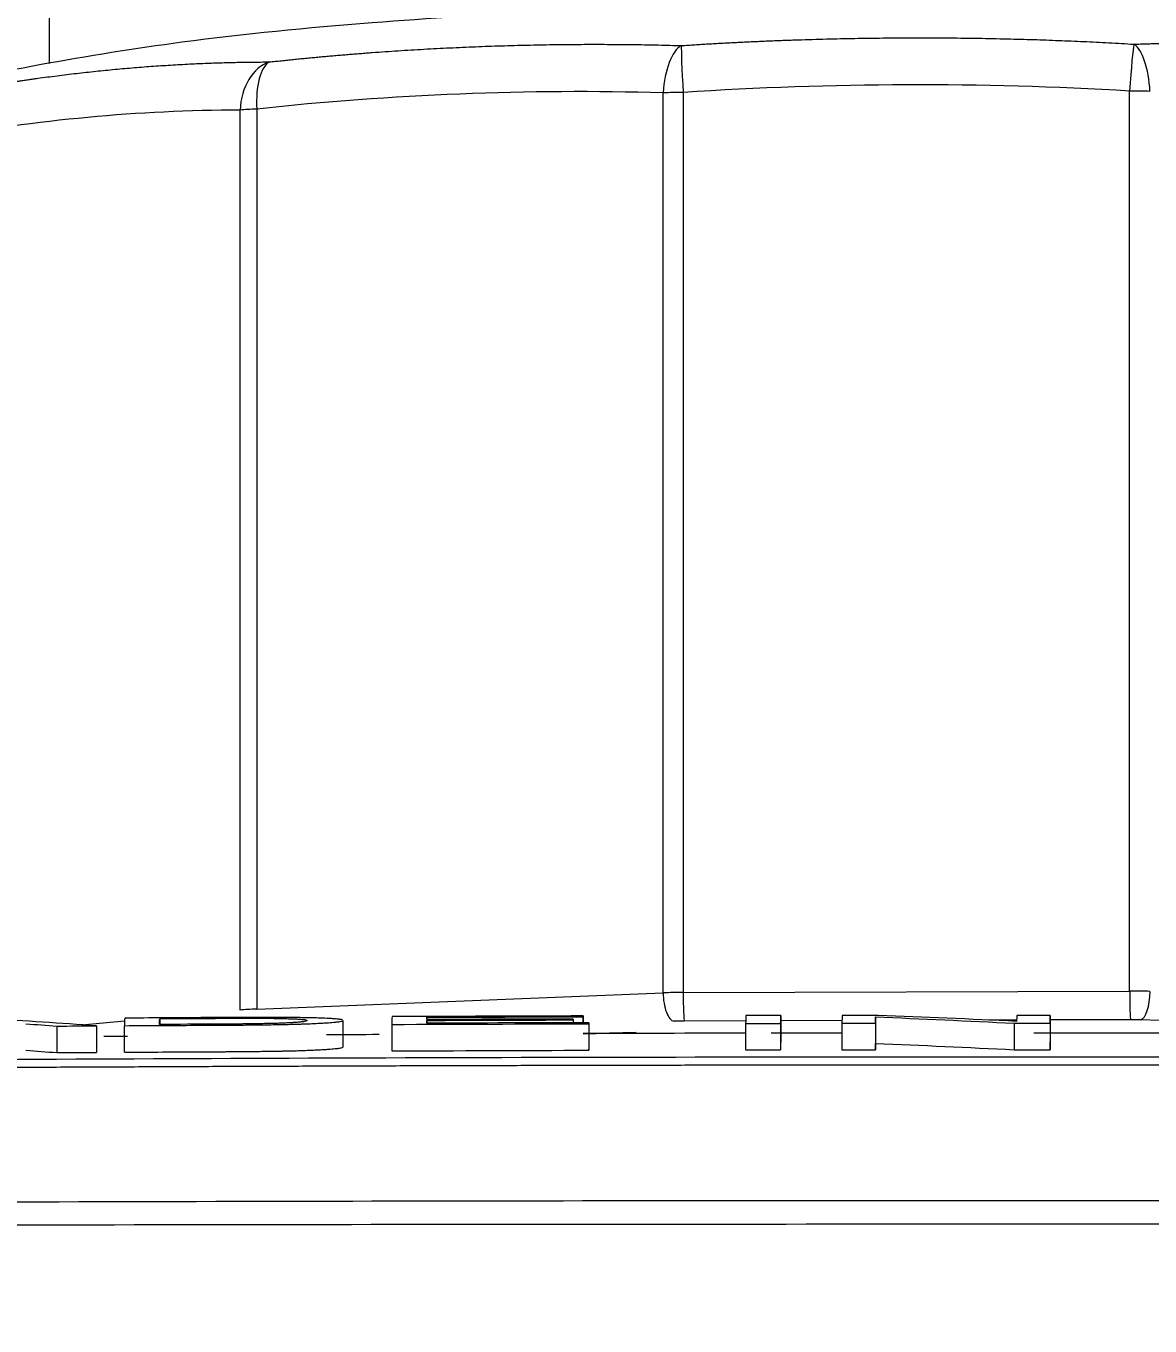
# Model space of a CAD drawing. Header units: millimetres. Extents: x 2433 to 4809, y -10272 to -6912.
# Drawn here: x 3167.34 to 3188.61, y -7997.85 to -7973.26 of the extents above; entities that cross this region are included whole.
import ezdxf

# ---------------------------------------------------------------- set-up
doc = ezdxf.new("R2010")
doc.units = ezdxf.units.MM
doc.layers.add('DIM', color=3, linetype='Continuous', lineweight=13)
doc.styles.add('ARIAL', font='arial.ttf')
doc.dimstyles.get("Standard").update_dxf_attribs({"dimtxt": 15, "dimasz": 15, "dimexe": 0.18, "dimexo": 0.0625, "dimgap": 4, "dimtad": 0, "dimtih": 1, "dimtoh": 1, "dimdec": 1, "dimdsep": 46, "dimtxsty": 'ARIAL', "dimcen": 0, "dimclrd": 3, "dimclre": 3, "dimclrt": 3, "dimadec": 0, "dimazin": 0, "dimtfac": 1, "dimtdec": 1, "dimtofl": 0, "dimtmove": 0, "dimatfit": 3, "dimfxl": 1, "dimtolj": 1, "dimtzin": 0, "dimarcsym": 0})

# ---------------------------------------------------------------- blocks, each defined once
blk = doc.blocks.new('*D46')
at = {"layer": 'Defpoints', "color": 0, "transparency": 16777216}
for p in [(3184.787, -7905.985), (3696.954, -9950.155), (3696.954, -9950.155)]:
    blk.add_point(p, dxfattribs=at)
at = {"layer": 'DIM', "color": 3, "lineweight": -2, "transparency": 16777216}
for p, q in [((3184.85, -7905.985), (3697.134, -7905.985)), ((3696.954, -7923.985), (3696.954, -8911.271)), ((3696.954, -9932.155), (3696.954, -8944.87)), ((3697.016, -9950.155), (3697.134, -9950.155))]:
    blk.add_line(p, q, dxfattribs=at)
at = {"layer": 'DIM', "color": 3, "transparency": 16777216}
for points in [[(3693.954, -7923.985), (3699.954, -7923.985), (3696.954, -7905.985)], [(3693.954, -9932.155), (3699.954, -9932.155), (3696.954, -9950.155)]]:
    blk.add_solid(points, dxfattribs=at)
at = {"layer": 'DIM', "color": 3, "transparency": 16777216, "insert": (3696.954, -8928.07), "char_height": 18, "attachment_point": 5, "style": 'ARIAL'}
blk.add_mtext('\\A1;(2280)', dxfattribs=at)

msp = doc.modelspace()

# ---------------------------------------------------------------- linework, layer by layer
at = {"linetype": 'Continuous', "lineweight": 18}
for p, q in [((3167.787, -7973.963), (3167.787, -7965.715)), ((3169.872, -7992.04), (3169.872, -7992.149)), ((3174.927, -7992.072), (3174.927, -7992.126)), ((3174.93, -7992.014), (3174.93, -7992.055)), ((3177.694, -7992.063), (3177.694, -7992.117)), ((3177.695, -7992.046), (3177.695, -7992.117)), ((3177.883, -7992.003), (3177.883, -7992.116)), ((3177.884, -7991.988), (3177.884, -7992.116)), ((3181.629, -7991.98), (3181.629, -7992.481)), ((3183.421, -7992.006), (3183.421, -7992.508)), ((3186.727, -7991.978), (3186.727, -7992.479)), ((3167.923, -7992.18), (3167.923, -7992.682)), ((3168.676, -7992.175), (3168.676, -7992.677)), ((3169.204, -7992.674), (3169.204, -7992.172)), ((3174.263, -7992.148), (3174.263, -7992.649)), ((3177.994, -7992.136), (3177.994, -7992.637)), ((3177.995, -7992.116), (3177.995, -7992.617)), ((3180.961, -7992.129), (3180.961, -7992.631)), ((3181.623, -7992.129), (3181.623, -7992.63)), ((3182.782, -7992.127), (3182.782, -7992.629)), ((3183.416, -7992.127), (3183.416, -7992.629)), ((3186.042, -7992.127), (3186.042, -7992.628)), ((3186.722, -7992.127), (3186.722, -7992.629))]:
    msp.add_line(p, q, dxfattribs=at)
at = {"linetype": 'Continuous', "lineweight": 13}
for p, q in [((3179.401, -7991.551), (3179.401, -7974.521)), ((3179.78, -7974.513), (3179.78, -7991.543)), ((3188.229, -7991.517), (3188.229, -7974.487)), ((3171.392, -7991.877), (3171.392, -7974.847)), ((3171.709, -7974.827), (3171.709, -7991.857)), ((3171.709, -7991.857), (3179.401, -7991.551)), ((3179.78, -7991.543), (3188.229, -7991.517)), ((3168.4, -7992.157), (3169.208, -7992.081)), ((3180.962, -7992.081), (3179.798, -7992.085)), ((3182.784, -7992.076), (3181.629, -7992.079)), ((3186.089, -7992.066), (3185.572, -7992.067)), ((3188.247, -7992.059), (3186.727, -7992.064)), ((3189.748, -7992.104), (3188.439, -7992.062))]:
    msp.add_line(p, q, dxfattribs=at)
at = {"linetype": 'Continuous', "lineweight": 18, "extrusion": (0, 0, -1)}
msp.add_arc((-3184.787, -7972.915), 26, 329.4281, 51.3197, dxfattribs=at)
at = {"linetype": 'Continuous', "lineweight": 13}
msp.add_arc((3184.787, -7972.915), 24.5, 131.5463, 203.9766, dxfattribs=at)
for centre, major_axis, ratio, start_param, end_param in [((3179.816, -7974.6), (0.029, 1), 0.418035, 0.239145, 1.503622), ((3179.816, -7974.6), (-0.066, 0.998), 0.029494, 0.216974, 1.481451), ((3188.264, -7974.574), (0.06, 0.998), 0.040461, 0.221369, 1.485846), ((3188.264, -7974.574), (-0.034, 0.999), 0.353405, 4.781984, 6.046461), ((3172.124, -7974.906), (0.001, -1), 0.732801, 3.38742, 4.651897), ((3172.124, -7974.906), (-0.108, 0.994), 0.407069, 0.1823, 1.446777), ((3179.816, -7974.6), (-1, 0), 0.087156, 4.747577, 5.140276), ((3188.264, -7974.574), (-1, 0), 0.087156, 4.354878, 4.747577), ((3172.124, -7974.906), (-1, 0), 0.087156, 5.140276, 5.532975), ((3179.816, -7991.63), (-1, 0), 0.087156, 4.747577, 5.140276), ((3179.608, -7991.591), (-0.02, 0.5), 0.41337, 1.474933, 3.04573), ((3179.798, -7991.587), (0.002, -0.5), 0.035047, 4.625069, 6.195865), ((3188.264, -7991.605), (-1, 0), 0.087156, 4.354878, 4.747577), ((3188.247, -7991.561), (0.002, -0.5), 0.035047, 4.625069, 6.195865), ((3188.439, -7991.564), (-0.016, -0.5), 0.348612, 0.093124, 1.66392), ((3172.124, -7991.936), (-1, 0), 0.087156, 5.140276, 5.532975), ((3179.816, -7992.129), (0.5, 0), 0.087156, 1.605984, 1.998683), ((3188.264, -7992.103), (0.5, 0), 0.087156, 1.213285, 1.605984)]:
    msp.add_ellipse(centre, major_axis=major_axis, ratio=ratio, start_param=start_param, end_param=end_param, dxfattribs=at)
at = {"linetype": 'Continuous', "lineweight": 18}
msp.add_ellipse((3184.787, -7993.967), major_axis=(-20, 0), ratio=0.087156, start_param=5.011864, end_param=5.06478, dxfattribs=at)
for points, knots in [([(3205.737, -7974.922), (3205.635, -7974.886), (3204.736, -7974.582), (3203.044, -7974.197), (3200.624, -7973.731), (3197.858, -7973.374), (3194.763, -7973.109), (3191.226, -7972.925), (3187.699, -7972.829), (3184.091, -7972.807), (3180.568, -7972.856), (3177.125, -7972.978), (3173.679, -7973.192), (3170.593, -7973.494), (3167.717, -7973.95), (3165.599, -7974.387), (3164.387, -7974.763), (3164.05, -7974.874)], [0, 0, 0, 0, 0.007267, 0.063999, 0.122625, 0.19141, 0.284019, 0.361251, 0.441573, 0.517676, 0.593093, 0.669703, 0.750451, 0.843607, 0.913436, 0.976116, 1, 1, 1, 1]), ([(3169.204, -7992.172), (3169.684, -7992.17), (3170.283, -7992.166), (3170.882, -7992.163), (3171.032, -7992.162), (3171.061, -7992.162), (3171.121, -7992.162), (3171.151, -7992.162), (3171.241, -7992.161), (3171.301, -7992.161), (3171.391, -7992.16), (3171.421, -7992.16), (3171.481, -7992.159), (3171.51, -7992.159), (3171.599, -7992.158), (3171.658, -7992.157), (3171.775, -7992.156), (3171.833, -7992.155), (3171.948, -7992.154), (3172.005, -7992.153), (3172.09, -7992.151), (3172.118, -7992.151), (3172.173, -7992.15), (3172.201, -7992.149), (3172.281, -7992.148), (3172.333, -7992.146), (3172.433, -7992.144), (3172.481, -7992.143), (3172.551, -7992.14), (3172.574, -7992.14), (3172.618, -7992.138), (3172.639, -7992.137), (3172.702, -7992.135), (3172.742, -7992.133), (3172.799, -7992.131), (3172.818, -7992.13), (3172.854, -7992.128), (3172.872, -7992.127), (3172.906, -7992.126), (3172.922, -7992.125), (3172.954, -7992.123), (3172.969, -7992.122), (3173.012, -7992.119), (3173.039, -7992.118), (3173.113, -7992.112), (3173.154, -7992.109), (3173.2, -7992.104), (3173.208, -7992.103), (3173.225, -7992.101), (3173.233, -7992.1), (3173.255, -7992.098), (3173.267, -7992.096), (3173.3, -7992.09), (3173.316, -7992.087), (3173.336, -7992.08), (3173.341, -7992.076), (3173.341, -7992.072), (3173.341, -7992.071), (3173.341, -7992.071)], [0, 0, 0, 0, 0.246707, 0.308384, 0.308384, 0.323803, 0.323803, 0.339223, 0.339223, 0.370061, 0.370061, 0.38548, 0.38548, 0.400899, 0.400899, 0.431738, 0.431738, 0.462576, 0.462576, 0.493415, 0.493415, 0.508834, 0.508834, 0.524253, 0.524253, 0.555092, 0.555092, 0.58593, 0.58593, 0.601349, 0.601349, 0.616768, 0.616768, 0.647607, 0.647607, 0.663026, 0.663026, 0.678445, 0.678445, 0.693865, 0.693865, 0.709284, 0.709284, 0.740122, 0.740122, 0.801799, 0.801799, 0.817218, 0.817218, 0.832637, 0.832637, 0.863476, 0.863476, 0.925153, 0.925153, 0.98683, 0.98683, 1, 1, 1, 1]), ([(3173.33, -7992.063), (3173.329, -7992.063), (3173.329, -7992.063), (3173.319, -7992.059), (3173.304, -7992.056), (3173.262, -7992.05), (3173.235, -7992.047), (3173.182, -7992.042), (3173.163, -7992.041), (3173.131, -7992.039), (3173.12, -7992.038), (3173.097, -7992.037), (3173.085, -7992.036), (3173.021, -7992.033), (3172.962, -7992.03), (3172.86, -7992.027), (3172.824, -7992.026), (3172.766, -7992.025), (3172.746, -7992.024), (3172.706, -7992.023), (3172.664, -7992.022), (3172.621, -7992.022), (3172.577, -7992.021), (3172.555, -7992.02), (3172.487, -7992.019), (3172.391, -7992.018), (3172.288, -7992.017), (3172.207, -7992.017), (3172.179, -7992.016), (3172.125, -7992.016), (3172.042, -7992.016), (3171.957, -7992.015), (3171.87, -7992.015), (3171.842, -7992.015), (3171.783, -7992.015), (3171.754, -7992.015), (3171.695, -7992.015), (3171.665, -7992.015), (3171.605, -7992.016), (3171.576, -7992.016), (3171.486, -7992.016), (3171.426, -7992.016), (3171.247, -7992.017), (3171.127, -7992.018), (3170.977, -7992.018), (3170.948, -7992.019), (3170.888, -7992.019), (3170.798, -7992.019), (3170.229, -7992.023), (3169.689, -7992.026), (3169.21, -7992.029)], [0, 0, 0, 0, 0.00362, 0.00362, 0.070045, 0.070045, 0.13647, 0.13647, 0.169683, 0.169683, 0.186289, 0.186289, 0.202896, 0.202896, 0.269321, 0.269321, 0.302534, 0.302534, 0.31914, 0.31914, 0.335746, 0.352353, 0.352353, 0.368959, 0.368959, 0.402172, 0.435384, 0.435384, 0.451991, 0.451991, 0.468597, 0.50181, 0.50181, 0.518416, 0.518416, 0.535022, 0.535022, 0.551629, 0.551629, 0.568235, 0.568235, 0.601448, 0.601448, 0.667873, 0.667873, 0.68448, 0.68448, 0.701086, 0.734299, 1, 1, 1, 1]), ([(3169.872, -7992.04), (3170.11, -7992.038), (3170.406, -7992.036), (3170.733, -7992.034), (3170.822, -7992.034), (3170.881, -7992.034), (3170.911, -7992.033), (3171, -7992.033), (3171.059, -7992.033), (3171.178, -7992.032), (3171.237, -7992.032), (3171.355, -7992.031), (3171.415, -7992.031), (3171.503, -7992.031), (3171.533, -7992.031), (3171.591, -7992.031), (3171.621, -7992.031), (3171.665, -7992.031), (3171.68, -7992.031), (3171.709, -7992.031), (3171.724, -7992.031), (3171.767, -7992.031), (3171.795, -7992.031), (3171.877, -7992.032), (3171.93, -7992.032), (3172.005, -7992.033), (3172.03, -7992.033), (3172.077, -7992.034), (3172.1, -7992.035), (3172.167, -7992.036), (3172.208, -7992.037), (3172.266, -7992.038), (3172.285, -7992.039), (3172.321, -7992.04), (3172.338, -7992.04), (3172.372, -7992.042), (3172.388, -7992.042), (3172.419, -7992.043), (3172.434, -7992.044), (3172.475, -7992.046), (3172.499, -7992.047), (3172.53, -7992.049), (3172.54, -7992.05), (3172.558, -7992.052), (3172.566, -7992.052), (3172.589, -7992.055), (3172.601, -7992.056), (3172.622, -7992.059), (3172.63, -7992.061), (3172.644, -7992.064), (3172.649, -7992.066), (3172.656, -7992.069), (3172.658, -7992.071), (3172.66, -7992.075), (3172.66, -7992.076), (3172.657, -7992.08), (3172.655, -7992.081), (3172.643, -7992.087), (3172.63, -7992.09), (3172.6, -7992.096), (3172.587, -7992.098), (3172.566, -7992.1), (3172.558, -7992.101), (3172.541, -7992.103), (3172.532, -7992.104), (3172.503, -7992.107), (3172.481, -7992.109), (3172.433, -7992.112), (3172.407, -7992.114), (3172.362, -7992.117), (3172.347, -7992.118), (3172.314, -7992.119), (3172.296, -7992.12), (3172.242, -7992.123), (3172.203, -7992.125), (3172.16, -7992.126)], [0, 0, 0, 0, 0.125, 0.15625, 0.171875, 0.171875, 0.1875, 0.1875, 0.21875, 0.21875, 0.25, 0.25, 0.28125, 0.28125, 0.296875, 0.296875, 0.3125, 0.3125, 0.320313, 0.320313, 0.328125, 0.328125, 0.34375, 0.34375, 0.375, 0.375, 0.390625, 0.390625, 0.40625, 0.40625, 0.4375, 0.4375, 0.453125, 0.453125, 0.46875, 0.46875, 0.484375, 0.484375, 0.5, 0.5, 0.53125, 0.53125, 0.546875, 0.546875, 0.5625, 0.5625, 0.59375, 0.59375, 0.625, 0.625, 0.65625, 0.65625, 0.6875, 0.6875, 0.71875, 0.71875, 0.75, 0.75, 0.8125, 0.8125, 0.84375, 0.84375, 0.859375, 0.859375, 0.875, 0.875, 0.90625, 0.90625, 0.9375, 0.9375, 0.953125, 0.953125, 0.96875, 0.96875, 1, 1, 1, 1]), ([(3172.16, -7992.126), (3172.121, -7992.128), (3172.079, -7992.129), (3172.012, -7992.131), (3171.989, -7992.131), (3171.942, -7992.132), (3171.917, -7992.133), (3171.844, -7992.134), (3171.794, -7992.135), (3171.717, -7992.137), (3171.691, -7992.137), (3171.639, -7992.138), (3171.612, -7992.138), (3171.559, -7992.139), (3171.532, -7992.139), (3171.478, -7992.14), (3171.451, -7992.14), (3171.37, -7992.141), (3171.316, -7992.141), (3171.207, -7992.142), (3171.153, -7992.142), (3171.044, -7992.143), (3170.989, -7992.143), (3170.934, -7992.144)], [0, 0, 0, 0, 0.125, 0.125, 0.1875, 0.1875, 0.25, 0.25, 0.375, 0.375, 0.4375, 0.4375, 0.5, 0.5, 0.5625, 0.5625, 0.625, 0.625, 0.75, 0.75, 0.875, 0.875, 1, 1, 1, 1]), ([(3169.204, -7992.674), (3169.684, -7992.671), (3170.283, -7992.668), (3170.883, -7992.665), (3171.032, -7992.664), (3171.062, -7992.664), (3171.122, -7992.664), (3171.152, -7992.663), (3171.242, -7992.663), (3171.302, -7992.662), (3171.392, -7992.662), (3171.422, -7992.661), (3171.482, -7992.661), (3171.511, -7992.661), (3171.6, -7992.66), (3171.659, -7992.659), (3171.776, -7992.658), (3171.835, -7992.657), (3171.95, -7992.655), (3172.007, -7992.655), (3172.091, -7992.653), (3172.119, -7992.653), (3172.175, -7992.652), (3172.202, -7992.651), (3172.282, -7992.649), (3172.334, -7992.648), (3172.434, -7992.646), (3172.483, -7992.644), (3172.552, -7992.642), (3172.575, -7992.641), (3172.619, -7992.64), (3172.641, -7992.639), (3172.704, -7992.637), (3172.743, -7992.635), (3172.8, -7992.632), (3172.819, -7992.632), (3172.855, -7992.63), (3172.873, -7992.629), (3172.907, -7992.627), (3172.923, -7992.626), (3172.955, -7992.625), (3172.97, -7992.624), (3173.013, -7992.621), (3173.04, -7992.619), (3173.114, -7992.614), (3173.155, -7992.61), (3173.2, -7992.606), (3173.209, -7992.605), (3173.225, -7992.603), (3173.233, -7992.602), (3173.255, -7992.599), (3173.268, -7992.597), (3173.301, -7992.592), (3173.316, -7992.588), (3173.336, -7992.581), (3173.341, -7992.578), (3173.341, -7992.573), (3173.341, -7992.573), (3173.341, -7992.572)], [0, 0, 0, 0, 0.246829, 0.308537, 0.308537, 0.323964, 0.323964, 0.339391, 0.339391, 0.370244, 0.370244, 0.385671, 0.385671, 0.401098, 0.401098, 0.431952, 0.431952, 0.462805, 0.462805, 0.493659, 0.493659, 0.509086, 0.509086, 0.524513, 0.524513, 0.555366, 0.555366, 0.58622, 0.58622, 0.601647, 0.601647, 0.617074, 0.617074, 0.647927, 0.647927, 0.663354, 0.663354, 0.678781, 0.678781, 0.694208, 0.694208, 0.709635, 0.709635, 0.740488, 0.740488, 0.802196, 0.802196, 0.817623, 0.817623, 0.833049, 0.833049, 0.863903, 0.863903, 0.925611, 0.925611, 0.987318, 0.987318, 1, 1, 1, 1])]:
    msp.add_open_spline(points, degree=3, knots=knots, dxfattribs=at)
at = {"linetype": 'Continuous', "lineweight": 13}
for points, knots in [([(3171.944, -7973.936), (3171.983, -7973.932), (3172.059, -7973.924), (3172.174, -7973.912), (3172.289, -7973.9), (3172.404, -7973.888), (3172.519, -7973.876), (3172.634, -7973.865), (3172.749, -7973.854), (3172.864, -7973.843), (3172.978, -7973.833), (3173.093, -7973.823), (3173.208, -7973.813), (3173.322, -7973.803), (3173.437, -7973.793), (3173.552, -7973.784), (3173.666, -7973.775), (3173.781, -7973.766), (3174.02, -7973.748), (3174.384, -7973.723), (3174.872, -7973.693), (3175.36, -7973.668), (3175.848, -7973.646), (3176.336, -7973.629), (3176.823, -7973.616), (3177.311, -7973.607), (3177.708, -7973.603), (3178.015, -7973.602), (3178.231, -7973.602), (3178.447, -7973.603), (3178.663, -7973.604), (3178.879, -7973.607), (3179.096, -7973.61), (3179.312, -7973.615), (3179.528, -7973.62), (3179.673, -7973.624), (3179.745, -7973.626)], [0, 0, 0, 0, 0.014755, 0.0295, 0.044234, 0.058958, 0.073674, 0.088383, 0.103085, 0.117782, 0.132474, 0.147163, 0.161849, 0.176534, 0.191218, 0.205903, 0.22059, 0.235279, 0.249971, 0.312524, 0.374981, 0.437426, 0.499941, 0.562466, 0.624924, 0.687398, 0.749971, 0.777727, 0.805473, 0.833216, 0.860964, 0.888723, 0.916499, 0.9443, 0.972131, 1, 1, 1, 1]), ([(3179.745, -7973.626), (3179.787, -7973.623), (3179.871, -7973.618), (3179.998, -7973.61), (3180.124, -7973.602), (3180.25, -7973.594), (3180.376, -7973.587), (3180.502, -7973.58), (3180.628, -7973.573), (3180.754, -7973.567), (3180.879, -7973.56), (3181.005, -7973.554), (3181.131, -7973.549), (3181.257, -7973.543), (3181.383, -7973.538), (3181.509, -7973.532), (3181.634, -7973.528), (3181.76, -7973.523), (3182.023, -7973.514), (3182.422, -7973.502), (3182.958, -7973.49), (3183.494, -7973.482), (3184.03, -7973.478), (3184.565, -7973.478), (3185.101, -7973.483), (3185.637, -7973.492), (3186.073, -7973.502), (3186.41, -7973.512), (3186.648, -7973.52), (3186.886, -7973.529), (3187.123, -7973.539), (3187.361, -7973.549), (3187.599, -7973.56), (3187.837, -7973.573), (3188.075, -7973.586), (3188.234, -7973.595), (3188.313, -7973.6)], [0, 0, 0, 0, 0.014757, 0.029503, 0.044239, 0.058965, 0.073683, 0.088393, 0.103097, 0.117796, 0.13249, 0.14718, 0.161868, 0.176555, 0.191241, 0.205928, 0.220616, 0.235306, 0.250001, 0.31256, 0.375025, 0.437477, 0.5, 0.562519, 0.624969, 0.687435, 0.749999, 0.777751, 0.805494, 0.833234, 0.860978, 0.888734, 0.916507, 0.944305, 0.972134, 1, 1, 1, 1]), ([(3188.313, -7973.6), (3188.353, -7973.599), (3188.432, -7973.596), (3188.55, -7973.592), (3188.668, -7973.588), (3188.786, -7973.585), (3188.904, -7973.582), (3189.022, -7973.579), (3189.14, -7973.577), (3189.258, -7973.574), (3189.375, -7973.572), (3189.493, -7973.57), (3189.611, -7973.569), (3189.729, -7973.567), (3189.847, -7973.566), (3189.965, -7973.565), (3190.083, -7973.565), (3190.2, -7973.564), (3190.446, -7973.564), (3190.82, -7973.565), (3191.322, -7973.571), (3191.824, -7973.581), (3192.327, -7973.596), (3192.829, -7973.614), (3193.331, -7973.637), (3193.834, -7973.663), (3194.243, -7973.689), (3194.559, -7973.71), (3194.782, -7973.726), (3195.005, -7973.743), (3195.228, -7973.76), (3195.451, -7973.779), (3195.674, -7973.798), (3195.898, -7973.818), (3196.121, -7973.839), (3196.271, -7973.854), (3196.345, -7973.861)], [0, 0, 0, 0, 0.014759, 0.029506, 0.044243, 0.05897, 0.07369, 0.088402, 0.103107, 0.117807, 0.132503, 0.147195, 0.161885, 0.176573, 0.191261, 0.20595, 0.22064, 0.235333, 0.250029, 0.312597, 0.37507, 0.43753, 0.500059, 0.56257, 0.625013, 0.687472, 0.750029, 0.777777, 0.805516, 0.833253, 0.860994, 0.888747, 0.916517, 0.944311, 0.972137, 1, 1, 1, 1]), ([(3166.099, -7974.483), (3166.128, -7974.478), (3166.185, -7974.467), (3166.272, -7974.451), (3166.358, -7974.436), (3166.444, -7974.421), (3166.531, -7974.406), (3166.617, -7974.391), (3166.703, -7974.376), (3166.789, -7974.362), (3166.875, -7974.348), (3166.961, -7974.334), (3167.047, -7974.321), (3167.134, -7974.308), (3167.22, -7974.295), (3167.306, -7974.282), (3167.392, -7974.269), (3167.478, -7974.257), (3167.657, -7974.232), (3167.93, -7974.196), (3168.296, -7974.151), (3168.662, -7974.111), (3169.027, -7974.074), (3169.393, -7974.042), (3169.758, -7974.014), (3170.123, -7973.991), (3170.42, -7973.975), (3170.65, -7973.964), (3170.812, -7973.958), (3170.974, -7973.952), (3171.135, -7973.947), (3171.297, -7973.943), (3171.459, -7973.94), (3171.62, -7973.938), (3171.782, -7973.937), (3171.89, -7973.936), (3171.944, -7973.936)], [0, 0, 0, 0, 0.014755, 0.0295, 0.044234, 0.058958, 0.073674, 0.088383, 0.103085, 0.117782, 0.132474, 0.147163, 0.161849, 0.176534, 0.191218, 0.205903, 0.22059, 0.235279, 0.249971, 0.312524, 0.374981, 0.437426, 0.499941, 0.562466, 0.624924, 0.687398, 0.749971, 0.777727, 0.805473, 0.833216, 0.860964, 0.888723, 0.916499, 0.9443, 0.972131, 1, 1, 1, 1]), ([(3188.229, -7974.487), (3186.822, -7974.403), (3185.414, -7974.365), (3182.595, -7974.374), (3181.187, -7974.42), (3179.78, -7974.513)], [0, 0, 0, 0, 0.5, 0.5, 1, 1, 1, 1]), ([(3179.401, -7974.521), (3178.12, -7974.483), (3176.837, -7974.492), (3174.271, -7974.594), (3172.99, -7974.687), (3171.709, -7974.827)], [0, 0, 0, 0, 0.5, 0.5, 1, 1, 1, 1]), ([(3171.392, -7974.847), (3170.433, -7974.848), (3169.472, -7974.896), (3167.549, -7975.075), (3166.588, -7975.207), (3165.629, -7975.386)], [0, 0, 0, 0, 0.5, 0.5, 1, 1, 1, 1]), ([(3102.238, -7993.779), (3102.312, -7993.777), (3102.425, -7993.774), (3102.601, -7993.77), (3102.791, -7993.765), (3103.053, -7993.759), (3103.386, -7993.751), (3103.79, -7993.741), (3104.266, -7993.73), (3104.813, -7993.717), (3105.432, -7993.702), (3106.123, -7993.686), (3106.885, -7993.668), (3107.719, -7993.649), (3108.624, -7993.628), (3109.602, -7993.606), (3110.65, -7993.583), (3111.77, -7993.558), (3112.962, -7993.533), (3115.086, -7993.488), (3118.118, -7993.426), (3122.034, -7993.35), (3125.952, -7993.279), (3129.872, -7993.213), (3133.792, -7993.151), (3140.345, -7993.055), (3149.518, -7992.942), (3161.299, -7992.838), (3173.042, -7992.775), (3184.767, -7992.754), (3196.493, -7992.773), (3208.242, -7992.833), (3220.011, -7992.935), (3229.825, -7993.054), (3237.677, -7993.17), (3243.559, -7993.267), (3249.433, -7993.374), (3253.936, -7993.463), (3257.024, -7993.528), (3258.65, -7993.563), (3260.133, -7993.596), (3261.471, -7993.626), (3262.666, -7993.653), (3263.717, -7993.678), (3264.623, -7993.699), (3265.386, -7993.717), (3266.005, -7993.732), (3266.48, -7993.743), (3266.812, -7993.751), (3267.032, -7993.756), (3267.19, -7993.76), (3267.333, -7993.764), (3267.476, -7993.768), (3267.619, -7993.771), (3267.762, -7993.775), (3267.906, -7993.779), (3268.05, -7993.783), (3268.194, -7993.787), (3268.339, -7993.791), (3268.437, -7993.794), (3268.487, -7993.795), (3268.489, -7993.795)], [0, 0, 0, 0, 0.001332, 0.002045, 0.00319, 0.004766, 0.006772, 0.009208, 0.012076, 0.015375, 0.019105, 0.023267, 0.02786, 0.032884, 0.038339, 0.044225, 0.050542, 0.05729, 0.064469, 0.072078, 0.095656, 0.119236, 0.142818, 0.166403, 0.189991, 0.213583, 0.28466, 0.355479, 0.426048, 0.496377, 0.566846, 0.637448, 0.708189, 0.779079, 0.814498, 0.849883, 0.885236, 0.920558, 0.931219, 0.941015, 0.949944, 0.958007, 0.965203, 0.971533, 0.976996, 0.981592, 0.98532, 0.988184, 0.990182, 0.991313, 0.992172, 0.993032, 0.993894, 0.994757, 0.995622, 0.996488, 0.997355, 0.998224, 0.999094, 0.999965, 1, 1, 1, 1]), ([(3278.84, -7994.311), (3278.711, -7994.305), (3278.452, -7994.293), (3278.064, -7994.275), (3277.679, -7994.257), (3277.296, -7994.24), (3276.915, -7994.223), (3276.536, -7994.207), (3275.847, -7994.177), (3274.932, -7994.14), (3273.875, -7994.098), (3273.071, -7994.068), (3272.519, -7994.049), (3272.159, -7994.036), (3271.908, -7994.027), (3271.683, -7994.02), (3271.458, -7994.012), (3271.233, -7994.005), (3271.008, -7993.997), (3270.784, -7993.99), (3270.56, -7993.983), (3270.337, -7993.976), (3270.113, -7993.969), (3269.89, -7993.962), (3269.667, -7993.955), (3269.444, -7993.949), (3269.222, -7993.942), (3268.999, -7993.936), (3268.565, -7993.924), (3267.925, -7993.906), (3267.078, -7993.886), (3266.246, -7993.866), (3265.133, -7993.84), (3263.742, -7993.808), (3262.063, -7993.771), (3260.524, -7993.737), (3259.125, -7993.708), (3257.865, -7993.681), (3256.606, -7993.655), (3255.338, -7993.629), (3253.492, -7993.592), (3250.499, -7993.534), (3245.795, -7993.448), (3239.38, -7993.341), (3231.513, -7993.226), (3222.705, -7993.118), (3213.468, -7993.03), (3204.056, -7992.966), (3194.467, -7992.926), (3187.819, -7992.918), (3184.169, -7992.918), (3183.579, -7992.919), (3182.988, -7992.919), (3182.397, -7992.919), (3181.806, -7992.92), (3181.215, -7992.92), (3180.625, -7992.921), (3180.034, -7992.922), (3179.443, -7992.923), (3178.852, -7992.924), (3178.261, -7992.925), (3177.67, -7992.926), (3177.079, -7992.928), (3176.488, -7992.929), (3175.897, -7992.93), (3175.306, -7992.932), (3174.715, -7992.934), (3174.124, -7992.936), (3173.533, -7992.938), (3172.943, -7992.94), (3172.352, -7992.942), (3171.761, -7992.944), (3171.17, -7992.946), (3170.579, -7992.949), (3169.988, -7992.951), (3169.398, -7992.954), (3168.807, -7992.957), (3168.216, -7992.959), (3167.625, -7992.962), (3167.035, -7992.965), (3166.444, -7992.968), (3165.853, -7992.972), (3165.262, -7992.975), (3164.672, -7992.978), (3164.081, -7992.982), (3163.49, -7992.986), (3162.9, -7992.989), (3162.309, -7992.993), (3161.718, -7992.997), (3161.128, -7993.001), (3160.537, -7993.005), (3159.946, -7993.01), (3159.356, -7993.014), (3158.765, -7993.018), (3158.175, -7993.023), (3157.584, -7993.028), (3156.993, -7993.032), (3156.403, -7993.037), (3155.812, -7993.042), (3155.222, -7993.047), (3154.631, -7993.052), (3154.041, -7993.058), (3153.45, -7993.063), (3152.859, -7993.068), (3152.269, -7993.074), (3151.678, -7993.08), (3151.088, -7993.085), (3150.497, -7993.091), (3149.907, -7993.097), (3149.316, -7993.103), (3148.726, -7993.109), (3148.135, -7993.115), (3147.545, -7993.122), (3146.954, -7993.128), (3146.364, -7993.135), (3145.773, -7993.141), (3145.183, -7993.148), (3144.592, -7993.155), (3144.002, -7993.162), (3143.411, -7993.169), (3142.821, -7993.176), (3142.23, -7993.183), (3141.64, -7993.191), (3141.049, -7993.198), (3140.459, -7993.206), (3139.868, -7993.213), (3139.278, -7993.221), (3138.687, -7993.229), (3138.097, -7993.237), (3137.506, -7993.245), (3136.916, -7993.253), (3136.326, -7993.261), (3135.735, -7993.27), (3135.145, -7993.278), (3134.554, -7993.287), (3133.964, -7993.295), (3133.373, -7993.304), (3132.783, -7993.313), (3132.193, -7993.322), (3131.602, -7993.331), (3131.012, -7993.34), (3130.422, -7993.349), (3129.831, -7993.359), (3129.241, -7993.368), (3128.651, -7993.378), (3128.06, -7993.387), (3127.47, -7993.397), (3126.88, -7993.407), (3126.29, -7993.417), (3125.7, -7993.427), (3125.109, -7993.437), (3124.519, -7993.447), (3123.929, -7993.458), (3123.339, -7993.468), (3122.749, -7993.479), (3122.159, -7993.489), (3121.569, -7993.5), (3120.979, -7993.511), (3120.389, -7993.522), (3119.799, -7993.533), (3119.209, -7993.544), (3118.619, -7993.555), (3118.029, -7993.567), (3117.439, -7993.578), (3116.849, -7993.59), (3116.259, -7993.601), (3115.67, -7993.613), (3115.08, -7993.625), (3114.49, -7993.637), (3113.9, -7993.649), (3113.31, -7993.661), (3112.721, -7993.673), (3112.131, -7993.685), (3111.541, -7993.698), (3110.952, -7993.71), (3110.362, -7993.723), (3109.773, -7993.736), (3109.183, -7993.748), (3108.593, -7993.761), (3108.004, -7993.774), (3107.414, -7993.787), (3106.825, -7993.801), (3106.235, -7993.814), (3105.646, -7993.827), (3105.057, -7993.841), (3104.468, -7993.854), (3103.879, -7993.868), (3103.29, -7993.882), (3102.71, -7993.895), (3102.146, -7993.909), (3101.599, -7993.922), (3101.061, -7993.937), (3100.523, -7993.951), (3099.984, -7993.967), (3099.444, -7993.983), (3098.902, -7994), (3098.359, -7994.017), (3097.814, -7994.036), (3097.269, -7994.054), (3096.723, -7994.074), (3096.176, -7994.094), (3095.629, -7994.115), (3095.082, -7994.137), (3094.533, -7994.159), (3093.983, -7994.181), (3093.432, -7994.205), (3092.881, -7994.229), (3092.328, -7994.253), (3091.775, -7994.278), (3091.221, -7994.304), (3090.851, -7994.321), (3090.667, -7994.33)], [0, 0, 0, 0, 0.002075, 0.004138, 0.006191, 0.008234, 0.010265, 0.012285, 0.014295, 0.021282, 0.026906, 0.031182, 0.034123, 0.035734, 0.036934, 0.038133, 0.039331, 0.040527, 0.041722, 0.042916, 0.044109, 0.0453, 0.04649, 0.047678, 0.048865, 0.050051, 0.051235, 0.052418, 0.053599, 0.058178, 0.06263, 0.067121, 0.071464, 0.080395, 0.089328, 0.098262, 0.104962, 0.111662, 0.118361, 0.12506, 0.131886, 0.147806, 0.172816, 0.206909, 0.250083, 0.298211, 0.347252, 0.397214, 0.448106, 0.499939, 0.503075, 0.50621, 0.509346, 0.512481, 0.515617, 0.518753, 0.521889, 0.525026, 0.528162, 0.531298, 0.534435, 0.537571, 0.540708, 0.543844, 0.546981, 0.550118, 0.553254, 0.55639, 0.559527, 0.562663, 0.565799, 0.568935, 0.572072, 0.575208, 0.578344, 0.58148, 0.584616, 0.587751, 0.590887, 0.594023, 0.597159, 0.600295, 0.60343, 0.606566, 0.609702, 0.612837, 0.615973, 0.619109, 0.622244, 0.62538, 0.628516, 0.631651, 0.634787, 0.637923, 0.641058, 0.644194, 0.647329, 0.650465, 0.653601, 0.656736, 0.659872, 0.663008, 0.666143, 0.669279, 0.672415, 0.675551, 0.678686, 0.681822, 0.684958, 0.688094, 0.69123, 0.694366, 0.697502, 0.700638, 0.703774, 0.70691, 0.710046, 0.713183, 0.716319, 0.719455, 0.722592, 0.725728, 0.728865, 0.732001, 0.735138, 0.738275, 0.741411, 0.744548, 0.747685, 0.750822, 0.753959, 0.757096, 0.760233, 0.763371, 0.766508, 0.769645, 0.772782, 0.775919, 0.779056, 0.782193, 0.785331, 0.788468, 0.791605, 0.794742, 0.797879, 0.801016, 0.804154, 0.807291, 0.810428, 0.813565, 0.816702, 0.819839, 0.822977, 0.826114, 0.829251, 0.832388, 0.835525, 0.838662, 0.841799, 0.844936, 0.848073, 0.85121, 0.854347, 0.857484, 0.860621, 0.863758, 0.866895, 0.870032, 0.873168, 0.876305, 0.879442, 0.882579, 0.885716, 0.888853, 0.891989, 0.895126, 0.898263, 0.9014, 0.904538, 0.907675, 0.910812, 0.913948, 0.917084, 0.92022, 0.923354, 0.926487, 0.929624, 0.932769, 0.935889, 0.938885, 0.94177, 0.944623, 0.947485, 0.950355, 0.953234, 0.95612, 0.959013, 0.961913, 0.96482, 0.967728, 0.970638, 0.973551, 0.97647, 0.979394, 0.982324, 0.985259, 0.988198, 0.991142, 0.994091, 0.997043, 1, 1, 1, 1]), ([(3280.647, -7996.243), (3280.546, -7996.24), (3280.343, -7996.234), (3280.04, -7996.226), (3279.739, -7996.217), (3279.438, -7996.209), (3279.138, -7996.201), (3278.839, -7996.193), (3278.541, -7996.186), (3278.244, -7996.179), (3277.949, -7996.172), (3277.501, -7996.161), (3276.904, -7996.148), (3276.261, -7996.136), (3275.739, -7996.126), (3275.346, -7996.12), (3274.99, -7996.114), (3274.694, -7996.11), (3274.434, -7996.106), (3274.184, -7996.103), (3273.957, -7996.1), (3273.762, -7996.097), (3273.613, -7996.095), (3273.463, -7996.093), (3273.314, -7996.091), (3273.177, -7996.089), (3273.049, -7996.088), (3272.925, -7996.086), (3272.787, -7996.084), (3272.635, -7996.082), (3272.469, -7996.08), (3272.288, -7996.078), (3272.094, -7996.075), (3271.887, -7996.073), (3271.601, -7996.069), (3271.242, -7996.064), (3270.815, -7996.059), (3270.387, -7996.053), (3269.96, -7996.048), (3269.532, -7996.042), (3269.105, -7996.037), (3268.737, -7996.032), (3268.329, -7996.027), (3267.78, -7996.02), (3266.932, -7996.009), (3265.785, -7995.994), (3264.338, -7995.976), (3262.721, -7995.956), (3261.07, -7995.937), (3259.519, -7995.918), (3258.076, -7995.902), (3255.108, -7995.868), (3250.609, -7995.82), (3244.574, -7995.761), (3238.628, -7995.708), (3230.57, -7995.644), (3220.452, -7995.579), (3208.33, -7995.523), (3196.461, -7995.491), (3184.766, -7995.482), (3173.072, -7995.493), (3161.204, -7995.528), (3149.067, -7995.586), (3138.891, -7995.654), (3130.763, -7995.72), (3124.771, -7995.774), (3118.774, -7995.834), (3114.526, -7995.881), (3112.027, -7995.909), (3111.279, -7995.918), (3110.53, -7995.927), (3109.782, -7995.936), (3109.033, -7995.944), (3108.285, -7995.953), (3107.536, -7995.963), (3106.787, -7995.972), (3106.039, -7995.981), (3105.29, -7995.99), (3104.542, -7996), (3103.793, -7996.009), (3103.045, -7996.019), (3102.297, -7996.028), (3101.548, -7996.038), (3100.985, -7996.046), (3100.605, -7996.051), (3100.408, -7996.053), (3100.208, -7996.056), (3100.005, -7996.059), (3099.799, -7996.061), (3099.59, -7996.064), (3099.378, -7996.067), (3099.163, -7996.07), (3098.945, -7996.072), (3098.724, -7996.075), (3098.499, -7996.078), (3098.272, -7996.081), (3098.041, -7996.084), (3097.751, -7996.088), (3097.41, -7996.093), (3097.026, -7996.098), (3096.663, -7996.103), (3096.379, -7996.106), (3096.165, -7996.109), (3096.016, -7996.111), (3095.867, -7996.113), (3095.718, -7996.115), (3095.589, -7996.117), (3095.482, -7996.118), (3095.396, -7996.119), (3095.311, -7996.12), (3095.227, -7996.121), (3095.144, -7996.123), (3095.062, -7996.124), (3094.981, -7996.125), (3094.901, -7996.126), (3094.797, -7996.127), (3094.664, -7996.129), (3094.5, -7996.132), (3094.327, -7996.135), (3094.144, -7996.138), (3093.952, -7996.141), (3093.751, -7996.144), (3093.541, -7996.148), (3093.149, -7996.155), (3092.576, -7996.167), (3091.913, -7996.181), (3091.333, -7996.195), (3090.839, -7996.207), (3090.341, -7996.22), (3089.84, -7996.234), (3089.337, -7996.248), (3089, -7996.258), (3088.831, -7996.263)], [0, 0, 0, 0, 0.001586, 0.003167, 0.004742, 0.006312, 0.007877, 0.009437, 0.010991, 0.012539, 0.014082, 0.01562, 0.019544, 0.02343, 0.025672, 0.02772, 0.029577, 0.031241, 0.032358, 0.033662, 0.035152, 0.035935, 0.036718, 0.037501, 0.038284, 0.039066, 0.039644, 0.040295, 0.041018, 0.041815, 0.042684, 0.043626, 0.044641, 0.045728, 0.046889, 0.049124, 0.051359, 0.053593, 0.055826, 0.058059, 0.060291, 0.062522, 0.063823, 0.066687, 0.071114, 0.077103, 0.084656, 0.093771, 0.10242, 0.11051, 0.118041, 0.125015, 0.156965, 0.188438, 0.219435, 0.249957, 0.314435, 0.377574, 0.439382, 0.499866, 0.56026, 0.622062, 0.685281, 0.749922, 0.781135, 0.812378, 0.843651, 0.874957, 0.878863, 0.88277, 0.886676, 0.890583, 0.89449, 0.898396, 0.902303, 0.90621, 0.910118, 0.914025, 0.917932, 0.92184, 0.925747, 0.929655, 0.933562, 0.93747, 0.938482, 0.93951, 0.940554, 0.941614, 0.94269, 0.943783, 0.944891, 0.946016, 0.947157, 0.948314, 0.949487, 0.950676, 0.951881, 0.953102, 0.955228, 0.95724, 0.959137, 0.960921, 0.961705, 0.962488, 0.96327, 0.964051, 0.964832, 0.965287, 0.965737, 0.966181, 0.966621, 0.967055, 0.967484, 0.967908, 0.968327, 0.968741, 0.969549, 0.970404, 0.971309, 0.972261, 0.973262, 0.974312, 0.975409, 0.976556, 0.980442, 0.98437, 0.986936, 0.989518, 0.992115, 0.994728, 0.997356, 1, 1, 1, 1]), ([(3089.08, -7996.394), (3090.074, -7996.379), (3091.068, -7996.37), (3093.056, -7996.352), (3094.05, -7996.342), (3097.033, -7996.315), (3099.022, -7996.298), (3104.99, -7996.247), (3108.97, -7996.216), (3120.914, -7996.129), (3128.882, -7996.081), (3144.829, -7996.003), (3152.807, -7995.974), (3168.764, -7995.935), (3176.743, -7995.925), (3192.704, -7995.923), (3200.687, -7995.932), (3216.646, -7995.968), (3224.622, -7995.995), (3240.568, -7996.07), (3248.539, -7996.116), (3260.488, -7996.201), (3264.469, -7996.231), (3270.439, -7996.28), (3272.429, -7996.298), (3275.412, -7996.324), (3276.407, -7996.333), (3278.395, -7996.351), (3279.389, -7996.36), (3280.383, -7996.374)], [0, 0, 0, 0, 0.015625, 0.015625, 0.03125, 0.03125, 0.0625, 0.0625, 0.125, 0.125, 0.25, 0.25, 0.375, 0.375, 0.5, 0.5, 0.625, 0.625, 0.75, 0.75, 0.875, 0.875, 0.9375, 0.9375, 0.96875, 0.96875, 0.984375, 0.984375, 1, 1, 1, 1])]:
    msp.add_open_spline(points, degree=3, knots=knots, dxfattribs=at)
at = {"linetype": 'Continuous', "lineweight": 18}
for points, degree in [([(3168.676, -7992.175), (3167.997, -7992.125), (3167.317, -7992.082), (3166.637, -7992.047)], 3), ([(3169.21, -7992.029), (3169.208, -7992.07), (3169.206, -7992.117), (3169.204, -7992.172)], 3), ([(3169.868, -7992.149), (3169.869, -7992.108), (3169.871, -7992.072), (3169.872, -7992.04)], 3), ([(3173.341, -7992.572), (3173.341, -7992.321), (3173.341, -7992.071)], 2), ([(3174.269, -7992.001), (3174.267, -7992.043), (3174.265, -7992.092), (3174.263, -7992.148)], 3), ([(3177.884, -7991.988), (3176.679, -7991.992), (3175.474, -7991.996), (3174.269, -7992.001)], 3), ([(3174.925, -7992.126), (3174.926, -7992.107), (3174.927, -7992.089), (3174.927, -7992.072)], 3), ([(3174.927, -7992.072), (3175.849, -7992.069), (3176.772, -7992.066), (3177.694, -7992.063)], 3), ([(3174.928, -7992.055), (3174.928, -7992.041), (3174.929, -7992.027), (3174.93, -7992.014)], 3), ([(3177.695, -7992.046), (3176.772, -7992.049), (3175.85, -7992.052), (3174.928, -7992.055)], 3), ([(3174.93, -7992.014), (3175.914, -7992.01), (3176.899, -7992.006), (3177.883, -7992.003)], 3), ([(3177.694, -7992.063), (3177.694, -7992.057), (3177.694, -7992.051), (3177.695, -7992.046)], 3), ([(3177.883, -7992.003), (3177.883, -7991.998), (3177.884, -7991.993), (3177.884, -7991.988)], 3), ([(3180.966, -7991.981), (3180.964, -7992.023), (3180.963, -7992.073), (3180.961, -7992.129)], 3), ([(3181.629, -7991.98), (3181.408, -7991.98), (3181.187, -7991.981), (3180.966, -7991.981)], 3), ([(3181.623, -7992.129), (3181.625, -7992.072), (3181.627, -7992.022), (3181.629, -7991.98)], 3), ([(3182.788, -7991.979), (3182.786, -7992.021), (3182.784, -7992.07), (3182.782, -7992.127)], 3), ([(3183.467, -7991.978), (3183.241, -7991.978), (3183.014, -7991.978), (3182.788, -7991.979)], 3), ([(3183.416, -7992.127), (3183.418, -7992.082), (3183.42, -7992.042), (3183.421, -7992.006)], 3), ([(3183.421, -7992.006), (3184.295, -7992.041), (3185.169, -7992.081), (3186.042, -7992.127)], 3), ([(3186.088, -7992.091), (3185.215, -7992.048), (3184.341, -7992.011), (3183.467, -7991.978)], 3), ([(3186.093, -7991.978), (3186.092, -7992.011), (3186.09, -7992.049), (3186.088, -7992.091)], 3), ([(3186.727, -7991.978), (3186.516, -7991.978), (3186.305, -7991.978), (3186.093, -7991.978)], 3), ([(3186.722, -7992.127), (3186.724, -7992.07), (3186.726, -7992.02), (3186.727, -7991.978)], 3), ([(3167.341, -7992.136), (3167.535, -7992.15), (3167.729, -7992.165), (3167.923, -7992.18)], 3), ([(3167.923, -7992.18), (3168.174, -7992.178), (3168.425, -7992.177), (3168.676, -7992.175)], 3), ([(3170.934, -7992.144), (3170.579, -7992.145), (3170.223, -7992.147), (3169.868, -7992.149)], 3), ([(3174.263, -7992.148), (3175.507, -7992.143), (3176.751, -7992.139), (3177.994, -7992.136)], 3), ([(3177.995, -7992.116), (3176.972, -7992.118), (3175.949, -7992.122), (3174.925, -7992.126)], 3), ([(3180.962, -7992.314), (3179.936, -7992.316), (3178.911, -7992.319), (3177.885, -7992.323)], 3), ([(3177.994, -7992.136), (3177.995, -7992.129), (3177.995, -7992.122), (3177.995, -7992.116)], 3), ([(3180.961, -7992.129), (3181.181, -7992.129), (3181.402, -7992.129), (3181.623, -7992.129)], 3), ([(3182.783, -7992.311), (3182.337, -7992.312), (3181.892, -7992.312), (3181.446, -7992.313)], 3), ([(3182.782, -7992.127), (3182.994, -7992.127), (3183.205, -7992.127), (3183.416, -7992.127)], 3), ([(3186.042, -7992.127), (3186.269, -7992.127), (3186.495, -7992.127), (3186.722, -7992.127)], 3), ([(3189.746, -7992.317), (3188.635, -7992.314), (3187.524, -7992.312), (3186.414, -7992.311)], 3), ([(3169.26, -7992.374), (3169.113, -7992.375), (3168.965, -7992.377), (3168.817, -7992.378)], 3), ([(3174.028, -7992.341), (3173.696, -7992.343), (3173.363, -7992.345), (3173.031, -7992.347)], 3), ([(3181.623, -7992.63), (3181.625, -7992.573), (3181.627, -7992.523), (3181.629, -7992.481)], 3), ([(3183.416, -7992.629), (3183.418, -7992.584), (3183.42, -7992.543), (3183.421, -7992.508)], 3), ([(3183.421, -7992.508), (3184.295, -7992.543), (3185.169, -7992.583), (3186.042, -7992.628)], 3), ([(3186.722, -7992.629), (3186.724, -7992.572), (3186.726, -7992.522), (3186.727, -7992.479)], 3), ([(3167.341, -7992.638), (3167.535, -7992.652), (3167.729, -7992.666), (3167.923, -7992.682)], 3), ([(3167.923, -7992.682), (3168.174, -7992.68), (3168.425, -7992.679), (3168.676, -7992.677)], 3), ([(3174.263, -7992.649), (3175.507, -7992.645), (3176.751, -7992.64), (3177.994, -7992.637)], 3), ([(3177.994, -7992.637), (3177.995, -7992.631), (3177.995, -7992.624), (3177.995, -7992.617)], 3), ([(3180.961, -7992.631), (3181.181, -7992.631), (3181.402, -7992.631), (3181.623, -7992.63)], 3), ([(3182.782, -7992.629), (3182.994, -7992.629), (3183.205, -7992.629), (3183.416, -7992.629)], 3), ([(3186.042, -7992.628), (3186.269, -7992.628), (3186.495, -7992.629), (3186.722, -7992.629)], 3)]:
    msp.add_open_spline(points, degree=degree, dxfattribs=at)

# ---------------------------------------------------------------- dimensions: what is measured, and where the dimension line sits
at = {"layer": 'DIM', "color": 3}
dim = msp.add_linear_dim(base=(3696.954, -9950.155), p1=(3184.787, -7905.985), p2=(3696.954, -9950.155), angle=90, text='(2280)', dimstyle='Standard', override={"dimtxt": 18, "dimasz": 18, "dimgap": 5}, dxfattribs=at)
dim.commit()
dim.dimension.update_dxf_attribs({"geometry": '*D46', "text_midpoint": (3696.954, -8928.07)})

doc.saveas('drawing.dxf')
